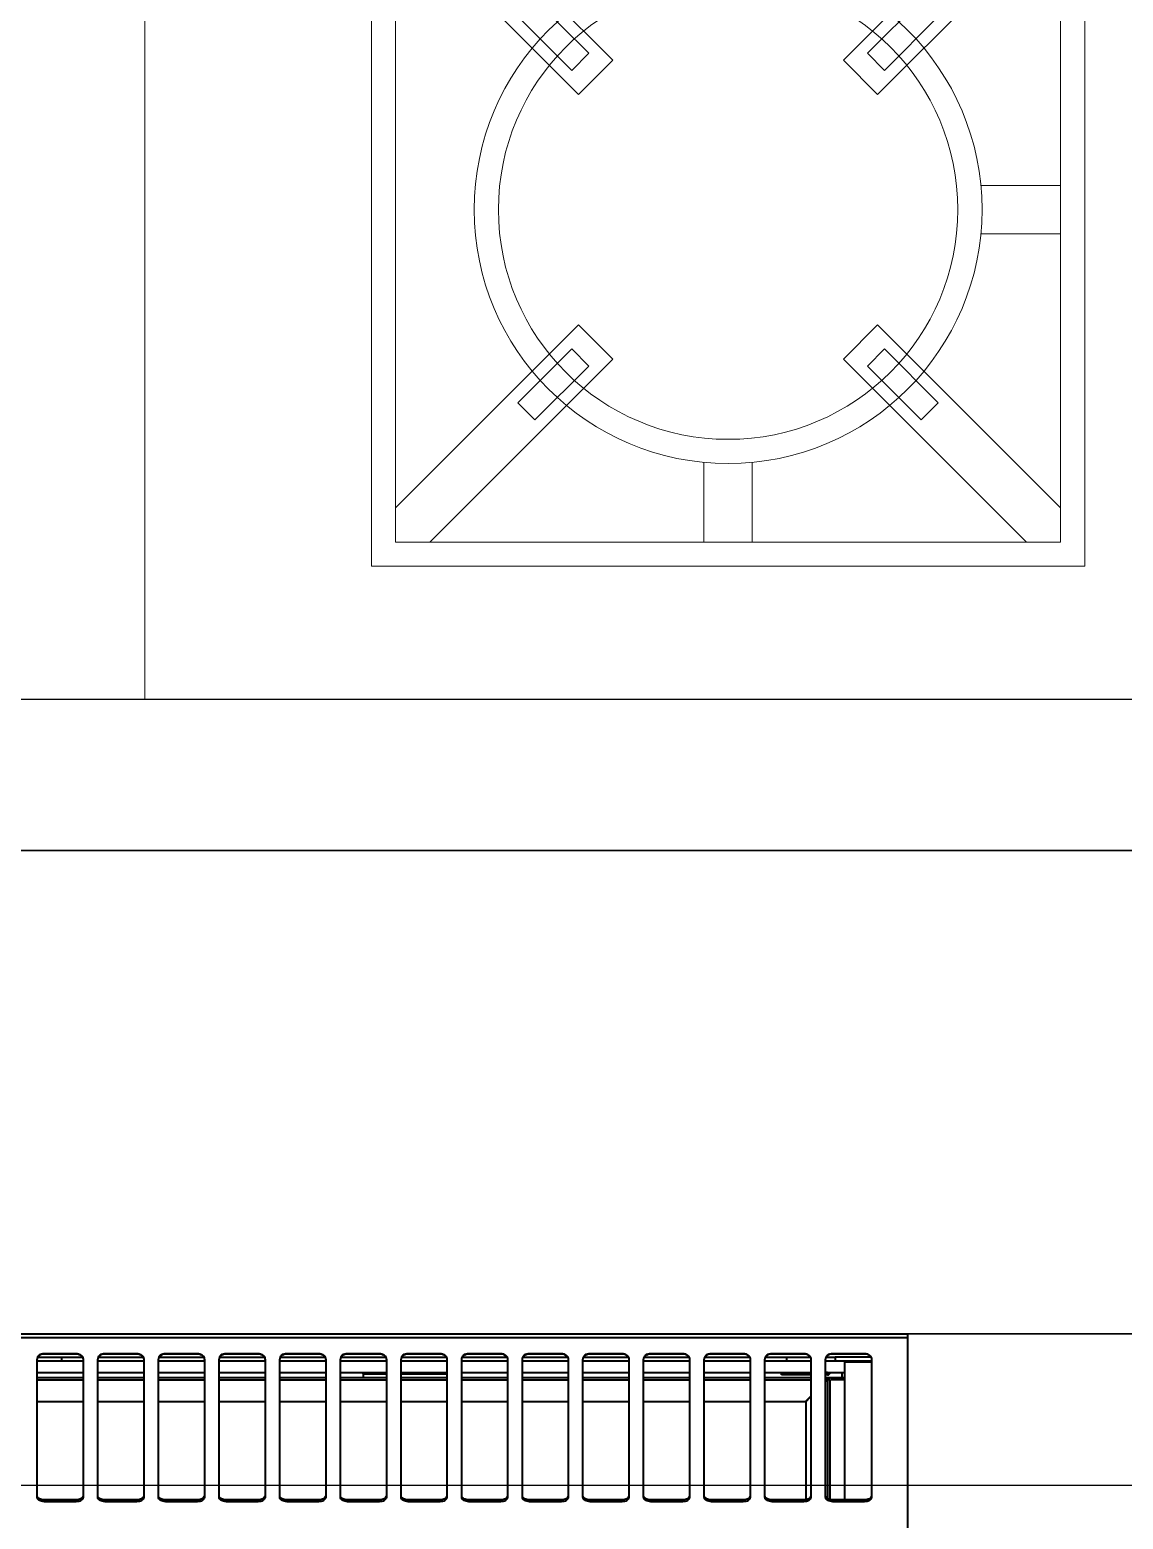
# Model space of a CAD drawing. Extents: x 1158414 to 1597620, y -840005 to -760676.
# Drawn here: x 1528274 to 1528727, y -806826 to -806210 of the extents above; entities that cross this region are included whole.
import ezdxf

# ---------------------------------------------------------------- set-up
doc = ezdxf.new("R2010")
doc.units = 0
doc.header["$LTSCALE"] = 1000
for name, color, linetype in [('WALL', 6, 'Continuous'), ('WS_厨房设备', 1, 'Continuous'), ('新设备', 4, 'Continuous')]:
    doc.layers.add(name, color=color, linetype=linetype)

# ---------------------------------------------------------------- blocks, each defined once
blk = doc.blocks.new('CJT_20273')
at = {"linetype": 'Continuous', "lineweight": 40}
for p, q in [((0, 83.87), (0, 1.49)), ((18, 69.4), (31, 69.4)), ((18, 68.68), (18, 69.4)), ((18, 68.68), (31, 68.68)), ((26.2, 11.7), (26.2, 68.68)), ((31, 68.68), (31, 69.4)), ((32.19, 19.06), (32.19, 68.53)), ((33.2, 19.07), (33.2, 68.12)), ((42.19, 28.06), (42.19, 68.59)), ((43.08, 69.4), (56.08, 69.4)), ((43.08, 68.68), (43.08, 69.4)), ((43.08, 68.68), (56.08, 68.68)), ((56.08, 68.68), (56.08, 69.4)), ((68.16, 69.4), (81.16, 69.4)), ((68.16, 68.68), (68.16, 69.4)), ((68.16, 68.68), (81.16, 68.68)), ((81.16, 68.68), (81.16, 69.4)), ((93.24, 69.4), (106.24, 69.4)), ((93.24, 68.68), (93.24, 69.4)), ((93.24, 68.68), (106.24, 68.68)), ((106.24, 68.68), (106.24, 69.4)), ((118.32, 69.4), (131.32, 69.4)), ((118.32, 68.68), (118.32, 69.4)), ((118.32, 68.68), (131.32, 68.68)), ((131.32, 68.68), (131.32, 69.4)), ((143.4, 69.4), (156.4, 69.4)), ((143.4, 68.68), (143.4, 69.4)), ((143.4, 68.68), (156.4, 68.68)), ((156.4, 68.68), (156.4, 69.4)), ((168.48, 69.4), (181.48, 69.4)), ((168.48, 68.68), (168.48, 69.4)), ((168.48, 68.68), (181.48, 68.68)), ((181.48, 68.68), (181.48, 69.4)), ((193.56, 69.4), (206.56, 69.4)), ((193.56, 68.68), (193.56, 69.4)), ((193.56, 68.68), (206.56, 68.68)), ((206.56, 68.68), (206.56, 69.4)), ((218.64, 69.4), (231.64, 69.4)), ((218.64, 68.68), (218.64, 69.4)), ((218.64, 68.68), (231.64, 68.68)), ((231.64, 68.68), (231.64, 69.4)), ((243.72, 69.4), (256.72, 69.4)), ((243.72, 68.68), (243.72, 69.4)), ((243.72, 68.68), (256.72, 68.68)), ((256.72, 68.68), (256.72, 69.4)), ((268.8, 69.4), (281.8, 69.4)), ((268.8, 68.68), (268.8, 69.4)), ((268.8, 68.68), (281.8, 68.68)), ((281.8, 68.68), (281.8, 69.4)), ((293.88, 69.4), (306.88, 69.4)), ((293.88, 68.68), (293.88, 69.4)), ((293.88, 68.68), (306.88, 68.68)), ((306.88, 68.68), (306.88, 69.4)), ((318.96, 69.4), (331.96, 69.4)), ((318.96, 68.68), (318.96, 69.4)), ((318.96, 68.68), (331.96, 68.68)), ((331.96, 68.68), (331.96, 69.4)), ((344.04, 69.4), (357.04, 69.4)), ((344.04, 68.68), (344.04, 69.4)), ((344.04, 68.68), (357.04, 68.68)), ((357.04, 68.68), (357.04, 69.4)), ((15, 10.56), (15, 67.61)), ((34, 67.61), (34, 10.56)), ((40.08, 10.56), (40.08, 67.61)), ((59.08, 67.61), (59.08, 10.56)), ((65.16, 10.56), (65.16, 67.61)), ((84.16, 67.61), (84.16, 10.56)), ((90.24, 10.56), (90.24, 67.61)), ((109.24, 67.61), (109.24, 10.56)), ((115.32, 10.56), (115.32, 67.61)), ((134.32, 67.61), (134.32, 10.56)), ((140.4, 10.56), (140.4, 67.61)), ((159.4, 67.61), (159.4, 10.56)), ((165.48, 10.56), (165.48, 67.61)), ((184.48, 67.61), (184.48, 10.56)), ((190.56, 10.56), (190.56, 67.61)), ((209.56, 67.61), (209.56, 10.56)), ((215.64, 10.56), (215.64, 67.61)), ((234.64, 67.61), (234.64, 10.56)), ((240.72, 10.56), (240.72, 67.61)), ((259.72, 67.61), (259.72, 10.56)), ((265.8, 10.56), (265.8, 67.61)), ((284.8, 67.61), (284.8, 10.56)), ((290.88, 10.56), (290.88, 67.61)), ((309.88, 67.61), (309.88, 10.56)), ((315.96, 10.56), (315.96, 67.61)), ((334.96, 67.61), (334.96, 10.56)), ((341.04, 10.56), (341.04, 67.61)), ((360.04, 67.61), (360.04, 10.56)), ((42.19, 28.06), (40.08, 25.95)), ((40.08, 25.81), (42.26, 27.99)), ((59.08, 27.99), (42.26, 27.99)), ((84.16, 27.99), (65.16, 27.99)), ((109.24, 27.99), (90.24, 27.99)), ((134.32, 27.99), (115.32, 27.99)), ((159.4, 27.99), (140.4, 27.99)), ((184.48, 27.99), (165.48, 27.99)), ((209.56, 27.99), (190.56, 27.99)), ((234.64, 27.99), (215.64, 27.99)), ((259.72, 27.99), (240.72, 27.99)), ((284.8, 27.99), (265.8, 27.99)), ((309.88, 27.99), (290.88, 27.99)), ((334.96, 27.99), (315.96, 27.99)), ((360.04, 27.99), (341.04, 27.99)), ((26.2, 19), (32.03, 19)), ((32.19, 19.06), (33.19, 19.06)), ((34, 19.87), (33.2, 19.07)), ((33.2, 19.07), (33.2, 19)), ((33.2, 19), (33.27, 19)), ((33.26, 17.99), (33.26, 18.99)), ((33.27, 19), (34, 19.73)), ((34, 19), (33.27, 19)), ((59.08, 19), (40.08, 19)), ((84.16, 19), (65.16, 19)), ((109.24, 19), (90.24, 19)), ((134.32, 19), (115.32, 19)), ((159.4, 19), (140.4, 19)), ((184.48, 19), (165.48, 19)), ((209.56, 19), (190.56, 19)), ((234.64, 19), (215.64, 19)), ((259.72, 19), (240.72, 19)), ((284.8, 19), (265.8, 19)), ((309.88, 19), (290.88, 19)), ((334.96, 19), (315.96, 19)), ((360.04, 19), (341.04, 19)), ((33.26, 18), (26.2, 18)), ((34, 16), (26.2, 16)), ((32.2, 16), (26.2, 16)), ((27.2, 18), (27.2, 16)), ((32.2, 16), (32.2, 16)), ((33.2, 16), (32.2, 16)), ((32.2, 16), (32.2, 16)), ((33.2, 16), (33.2, 17)), ((33.2, 17), (34, 17)), ((33.2, 16), (33.2, 16)), ((33.2, 16), (34, 16)), ((34, 17.99), (33.26, 17.99)), ((33.69, 16), (33.69, 16)), ((59.08, 17.99), (40.08, 17.99)), ((40.08, 17), (52.2, 17)), ((59.08, 16), (40.08, 16)), ((59.08, 16), (40.08, 16)), ((52.2, 17), (52.2, 16)), ((84.16, 17.99), (65.16, 17.99)), ((84.16, 16), (65.16, 16)), ((84.16, 16), (65.16, 16)), ((109.24, 17.99), (90.24, 17.99)), ((109.24, 16), (90.24, 16)), ((109.24, 16), (90.24, 16)), ((134.32, 17.99), (115.32, 17.99)), ((134.32, 16), (115.32, 16)), ((134.32, 16), (115.32, 16)), ((159.4, 17.99), (140.4, 17.99)), ((159.4, 16), (140.4, 16)), ((159.4, 16), (140.4, 16)), ((184.48, 17.99), (165.48, 17.99)), ((184.48, 16), (165.48, 16)), ((184.48, 16), (165.48, 16)), ((209.56, 17.99), (190.56, 17.99)), ((209.56, 16.5), (190.56, 16.5)), ((190.56, 16.49), (209.56, 16.49)), ((209.56, 16), (190.56, 16)), ((209.56, 16), (190.56, 16)), ((234.64, 17.99), (215.64, 17.99)), ((225.2, 16.5), (215.64, 16.5)), ((215.64, 16.49), (225.2, 16.49)), ((234.64, 16), (215.64, 16)), ((234.64, 16), (215.64, 16)), ((225.2, 16.5), (225.2, 17.99)), ((225.2, 16.49), (225.2, 16.5)), ((225.2, 16.49), (225.2, 16)), ((259.72, 17.99), (240.72, 17.99)), ((259.72, 16), (240.72, 16)), ((259.72, 16), (240.72, 16)), ((284.8, 17.99), (265.8, 17.99)), ((284.8, 16), (265.8, 16)), ((284.8, 16), (265.8, 16)), ((309.88, 17.99), (290.88, 17.99)), ((309.88, 16), (290.88, 16)), ((309.88, 16), (290.88, 16)), ((334.96, 17.99), (315.96, 17.99)), ((334.96, 16), (315.96, 16)), ((334.96, 16), (315.96, 16)), ((360.04, 17.99), (341.04, 17.99)), ((360.04, 16), (341.04, 16)), ((360.04, 16), (341.04, 16)), ((15, 11.7), (26.2, 11.7)), ((34, 11.2), (15, 11.2)), ((15.25, 9.68), (30, 9.68)), ((16.34, 11.7), (16.26, 11.2)), ((18, 8.22), (18, 8.07)), ((31, 8.22), (18, 8.22)), ((31, 8.07), (18, 8.07)), ((21.74, 11.2), (21.66, 11.7)), ((30, 9.68), (30, 10.95)), ((33.71, 9.68), (30, 9.68)), ((31, 8.22), (31, 8.07)), ((59.08, 11.2), (40.08, 11.2)), ((50, 9.68), (40.33, 9.68)), ((43.08, 8.22), (43.08, 8.07)), ((56.08, 8.22), (43.08, 8.22)), ((56.08, 8.07), (43.08, 8.07)), ((50, 10.95), (50, 9.68)), ((58.79, 9.68), (50, 9.68)), ((56.08, 8.22), (56.08, 8.07)), ((84.16, 11.2), (65.16, 11.2)), ((83.87, 9.68), (65.41, 9.68)), ((68.16, 8.22), (68.16, 8.07)), ((81.16, 8.22), (68.16, 8.22)), ((81.16, 8.07), (68.16, 8.07)), ((81.16, 8.22), (81.16, 8.07)), ((109.24, 11.2), (90.24, 11.2)), ((108.95, 9.68), (90.49, 9.68)), ((93.24, 8.22), (93.24, 8.07)), ((106.24, 8.22), (93.24, 8.22)), ((106.24, 8.07), (93.24, 8.07)), ((106.24, 8.22), (106.24, 8.07)), ((134.32, 11.2), (115.32, 11.2)), ((134.03, 9.68), (115.57, 9.68)), ((118.32, 8.22), (118.32, 8.07)), ((131.32, 8.22), (118.32, 8.22)), ((131.32, 8.07), (118.32, 8.07)), ((131.32, 8.22), (131.32, 8.07)), ((159.4, 11.2), (140.4, 11.2)), ((159.11, 9.68), (140.65, 9.68)), ((143.4, 8.22), (143.4, 8.07)), ((156.4, 8.22), (143.4, 8.22)), ((156.4, 8.07), (143.4, 8.07)), ((156.4, 8.22), (156.4, 8.07)), ((184.48, 11.2), (165.48, 11.2)), ((184.19, 9.68), (165.73, 9.68)), ((168.48, 8.22), (168.48, 8.07)), ((181.48, 8.22), (168.48, 8.22)), ((181.48, 8.07), (168.48, 8.07)), ((181.48, 8.22), (181.48, 8.07)), ((209.56, 11.2), (190.56, 11.2)), ((209.27, 9.68), (190.81, 9.68)), ((193.56, 8.22), (193.56, 8.07)), ((206.56, 8.22), (193.56, 8.22)), ((206.56, 8.07), (193.56, 8.07)), ((206.56, 8.22), (206.56, 8.07)), ((234.64, 11.2), (215.64, 11.2)), ((234.35, 9.68), (215.89, 9.68)), ((218.64, 8.22), (218.64, 8.07)), ((231.64, 8.22), (218.64, 8.22)), ((231.64, 8.07), (218.64, 8.07)), ((231.64, 8.22), (231.64, 8.07)), ((259.72, 11.2), (240.72, 11.2)), ((259.43, 9.68), (240.97, 9.68)), ((243.72, 8.22), (243.72, 8.07)), ((256.72, 8.22), (243.72, 8.22)), ((256.72, 8.07), (243.72, 8.07)), ((256.72, 8.22), (256.72, 8.07)), ((284.8, 11.2), (265.8, 11.2)), ((284.51, 9.68), (266.05, 9.68)), ((268.8, 8.22), (268.8, 8.07)), ((281.8, 8.22), (268.8, 8.22)), ((281.8, 8.07), (268.8, 8.07)), ((281.8, 8.22), (281.8, 8.07)), ((309.88, 11.2), (290.88, 11.2)), ((309.59, 9.68), (291.13, 9.68)), ((293.88, 8.22), (293.88, 8.07)), ((306.88, 8.22), (293.88, 8.22)), ((306.88, 8.07), (293.88, 8.07)), ((306.88, 8.22), (306.88, 8.07)), ((334.96, 11.2), (315.96, 11.2)), ((334.67, 9.68), (316.21, 9.68)), ((318.96, 8.22), (318.96, 8.07)), ((331.96, 8.22), (318.96, 8.22)), ((331.96, 8.07), (318.96, 8.07)), ((331.96, 8.22), (331.96, 8.07)), ((360.04, 11.2), (341.04, 11.2)), ((350, 9.68), (341.29, 9.68)), ((344.04, 8.22), (344.04, 8.07)), ((357.04, 8.22), (344.04, 8.22)), ((357.04, 8.07), (344.04, 8.07)), ((350, 9.68), (350, 10.95)), ((359.75, 9.68), (350, 9.68)), ((357.04, 8.22), (357.04, 8.07)), ((400, 1.49), (0, 1.49)), ((0, 1.49), (0, 0)), ((400, 0), (0, 0))]:
    blk.add_line(p, q, dxfattribs=at)
at = {"linetype": 'Continuous', "lineweight": 40, "flags": 128}
blk.add_lwpolyline([(17.54, 11.7), (17.46, 11.25), (17.46, 11.2)], dxfattribs=at)
at = {"linetype": 'Continuous', "lineweight": 40}
for radius in [1, 0.001]:
    blk.add_arc((33.2, 16), radius, 90, 180, dxfattribs=at)
for points, knots in [([(15, 67.61), (15.07, 67.88), (15.18, 68.26), (15.56, 68.69), (16.02, 69.03), (16.85, 69.33), (17.6, 69.38), (18, 69.4)], [0, 0, 0, 0, 0.257883, 0.37362, 0.48629, 0.72144, 1, 1, 1, 1]), ([(15, 66.92), (15.07, 67.18), (15.18, 67.56), (15.56, 67.98), (16.02, 68.32), (16.85, 68.62), (17.6, 68.66), (18, 68.68)], [0, 0, 0, 0, 0.25608, 0.371351, 0.483901, 0.719778, 1, 1, 1, 1]), ([(31, 69.4), (31.39, 69.37), (32.13, 69.31), (32.95, 69.01), (33.46, 68.67), (33.76, 68.36), (33.95, 68), (33.98, 67.74), (34, 67.61)], [0, 0, 0, 0, 0.272946, 0.506701, 0.632756, 0.752811, 0.873145, 1, 1, 1, 1]), ([(31, 68.68), (31.39, 68.65), (32.12, 68.6), (32.95, 68.3), (33.46, 67.96), (33.76, 67.66), (33.95, 67.3), (33.98, 67.05), (34, 66.92)], [0, 0, 0, 0, 0.274515, 0.508996, 0.634975, 0.754584, 0.874145, 1, 1, 1, 1]), ([(40.08, 67.61), (40.15, 67.88), (40.26, 68.26), (40.64, 68.69), (41.1, 69.03), (41.93, 69.33), (42.68, 69.38), (43.08, 69.4)], [0, 0, 0, 0, 0.2578836, 0.3736205, 0.4862907, 0.7214468, 1, 1, 1, 1]), ([(40.08, 66.92), (40.15, 67.18), (40.26, 67.56), (40.64, 67.98), (41.1, 68.32), (41.93, 68.62), (42.68, 68.66), (43.08, 68.68)], [0, 0, 0, 0, 0.25608, 0.371351, 0.483902, 0.719785, 1, 1, 1, 1]), ([(56.08, 69.4), (56.47, 69.37), (57.21, 69.31), (58.03, 69.01), (58.54, 68.67), (58.84, 68.36), (59.03, 68), (59.06, 67.74), (59.08, 67.61)], [0, 0, 0, 0, 0.272945, 0.506706, 0.632756, 0.752811, 0.873144, 1, 1, 1, 1]), ([(56.08, 68.68), (56.47, 68.65), (57.2, 68.6), (58.03, 68.3), (58.54, 67.96), (58.84, 67.66), (59.03, 67.3), (59.06, 67.05), (59.08, 66.92)], [0, 0, 0, 0, 0.274514, 0.509001, 0.634975, 0.754583, 0.874144, 1, 1, 1, 1]), ([(65.16, 67.61), (65.23, 67.88), (65.34, 68.26), (65.72, 68.69), (66.18, 69.03), (67.01, 69.33), (67.76, 69.38), (68.16, 69.4)], [0, 0, 0, 0, 0.257883, 0.373623, 0.486289, 0.721446, 1, 1, 1, 1]), ([(65.16, 66.92), (65.23, 67.18), (65.34, 67.56), (65.72, 67.98), (66.18, 68.32), (67.01, 68.62), (67.76, 68.66), (68.16, 68.68)], [0, 0, 0, 0, 0.256079, 0.371354, 0.4839, 0.719784, 1, 1, 1, 1]), ([(81.16, 69.4), (81.55, 69.37), (82.29, 69.31), (83.11, 69.01), (83.62, 68.67), (83.92, 68.36), (84.11, 68), (84.14, 67.74), (84.16, 67.61)], [0, 0, 0, 0, 0.272945, 0.506704, 0.632759, 0.75281, 0.873145, 1, 1, 1, 1]), ([(81.16, 68.68), (81.55, 68.65), (82.28, 68.6), (83.11, 68.3), (83.62, 67.96), (83.92, 67.66), (84.11, 67.3), (84.14, 67.05), (84.16, 66.92)], [0, 0, 0, 0, 0.274514, 0.509, 0.634978, 0.754582, 0.874145, 1, 1, 1, 1]), ([(90.24, 67.61), (90.31, 67.88), (90.42, 68.26), (90.8, 68.69), (91.26, 69.03), (92.09, 69.33), (92.84, 69.38), (93.24, 69.4)], [0, 0, 0, 0, 0.257883, 0.373624, 0.486294, 0.721446, 1, 1, 1, 1]), ([(90.24, 66.92), (90.31, 67.18), (90.42, 67.56), (90.8, 67.98), (91.26, 68.32), (92.09, 68.62), (92.84, 68.66), (93.24, 68.68)], [0, 0, 0, 0, 0.256079, 0.371355, 0.483905, 0.719784, 1, 1, 1, 1]), ([(106.24, 69.4), (106.63, 69.37), (107.37, 69.31), (108.19, 69.01), (108.7, 68.67), (109, 68.36), (109.19, 68), (109.22, 67.74), (109.24, 67.61)], [0, 0, 0, 0, 0.27294, 0.506701, 0.632757, 0.752808, 0.873144, 1, 1, 1, 1]), ([(106.24, 68.68), (106.63, 68.65), (107.36, 68.6), (108.19, 68.3), (108.7, 67.96), (109, 67.66), (109.19, 67.3), (109.22, 67.05), (109.24, 66.92)], [0, 0, 0, 0, 0.274509, 0.508996, 0.634976, 0.754581, 0.874144, 1, 1, 1, 1]), ([(115.32, 67.61), (115.39, 67.88), (115.5, 68.26), (115.88, 68.69), (116.34, 69.03), (117.17, 69.33), (117.92, 69.38), (118.32, 69.4)], [0, 0, 0, 0, 0.257883, 0.373624, 0.486294, 0.721446, 1, 1, 1, 1]), ([(115.32, 66.92), (115.39, 67.18), (115.5, 67.56), (115.88, 67.98), (116.34, 68.32), (117.17, 68.62), (117.92, 68.66), (118.32, 68.68)], [0, 0, 0, 0, 0.256079, 0.371355, 0.483905, 0.719784, 1, 1, 1, 1]), ([(131.32, 69.4), (131.71, 69.37), (132.45, 69.31), (133.27, 69.01), (133.78, 68.67), (134.08, 68.36), (134.27, 68), (134.3, 67.74), (134.32, 67.61)], [0, 0, 0, 0, 0.27294, 0.506701, 0.632757, 0.752808, 0.873144, 1, 1, 1, 1]), ([(131.32, 68.68), (131.71, 68.65), (132.44, 68.6), (133.27, 68.3), (133.78, 67.96), (134.08, 67.66), (134.27, 67.3), (134.3, 67.05), (134.32, 66.92)], [0, 0, 0, 0, 0.274509, 0.508996, 0.634976, 0.754581, 0.874144, 1, 1, 1, 1]), ([(140.4, 67.61), (140.47, 67.88), (140.58, 68.26), (140.96, 68.69), (141.42, 69.03), (142.25, 69.33), (143, 69.38), (143.4, 69.4)], [0, 0, 0, 0, 0.257885, 0.373623, 0.486294, 0.721445, 1, 1, 1, 1]), ([(140.4, 66.92), (140.47, 67.18), (140.58, 67.56), (140.96, 67.98), (141.42, 68.32), (142.25, 68.62), (143, 68.66), (143.4, 68.68)], [0, 0, 0, 0, 0.256082, 0.371353, 0.483904, 0.719783, 1, 1, 1, 1]), ([(156.4, 69.4), (156.79, 69.37), (157.53, 69.31), (158.35, 69.01), (158.86, 68.67), (159.16, 68.36), (159.35, 68), (159.38, 67.74), (159.4, 67.61)], [0, 0, 0, 0, 0.272943, 0.506701, 0.632756, 0.75281, 0.873144, 1, 1, 1, 1]), ([(156.4, 68.68), (156.79, 68.65), (157.52, 68.6), (158.35, 68.3), (158.86, 67.96), (159.16, 67.66), (159.35, 67.3), (159.38, 67.05), (159.4, 66.92)], [0, 0, 0, 0, 0.274512, 0.508996, 0.634976, 0.754582, 0.874145, 1, 1, 1, 1]), ([(165.48, 67.61), (165.55, 67.88), (165.66, 68.26), (166.04, 68.69), (166.5, 69.03), (167.33, 69.33), (168.08, 69.38), (168.48, 69.4)], [0, 0, 0, 0, 0.257883, 0.373622, 0.486293, 0.721446, 1, 1, 1, 1]), ([(165.48, 66.92), (165.55, 67.18), (165.66, 67.56), (166.04, 67.98), (166.5, 68.32), (167.33, 68.62), (168.08, 68.66), (168.48, 68.68)], [0, 0, 0, 0, 0.25608, 0.371353, 0.483903, 0.719784, 1, 1, 1, 1]), ([(181.48, 69.4), (181.87, 69.37), (182.61, 69.31), (183.43, 69.01), (183.94, 68.67), (184.24, 68.36), (184.43, 68), (184.46, 67.74), (184.48, 67.61)], [0, 0, 0, 0, 0.272946, 0.506703, 0.632756, 0.752811, 0.873144, 1, 1, 1, 1]), ([(181.48, 68.68), (181.87, 68.65), (182.6, 68.6), (183.43, 68.3), (183.94, 67.96), (184.24, 67.66), (184.43, 67.3), (184.46, 67.05), (184.48, 66.92)], [0, 0, 0, 0, 0.274515, 0.508999, 0.634975, 0.754583, 0.874144, 1, 1, 1, 1]), ([(190.56, 67.61), (190.63, 67.88), (190.74, 68.26), (191.12, 68.69), (191.58, 69.03), (192.41, 69.33), (193.16, 69.38), (193.56, 69.4)], [0, 0, 0, 0, 0.257884, 0.373623, 0.486291, 0.721446, 1, 1, 1, 1]), ([(190.56, 66.92), (190.63, 67.18), (190.74, 67.56), (191.12, 67.98), (191.58, 68.32), (192.41, 68.62), (193.16, 68.66), (193.56, 68.68)], [0, 0, 0, 0, 0.25608, 0.371354, 0.483902, 0.719784, 1, 1, 1, 1]), ([(206.56, 69.4), (206.95, 69.37), (207.69, 69.31), (208.51, 69.01), (209.02, 68.67), (209.32, 68.36), (209.51, 68), (209.54, 67.74), (209.56, 67.61)], [0, 0, 0, 0, 0.272945, 0.506702, 0.632758, 0.752811, 0.873145, 1, 1, 1, 1]), ([(206.56, 68.68), (206.95, 68.65), (207.68, 68.6), (208.51, 68.3), (209.02, 67.96), (209.32, 67.66), (209.51, 67.3), (209.54, 67.05), (209.56, 66.92)], [0, 0, 0, 0, 0.274514, 0.508998, 0.634977, 0.754583, 0.874145, 1, 1, 1, 1]), ([(215.64, 67.61), (215.71, 67.88), (215.82, 68.26), (216.2, 68.69), (216.66, 69.03), (217.49, 69.33), (218.24, 69.38), (218.64, 69.4)], [0, 0, 0, 0, 0.257883, 0.373622, 0.486292, 0.721443, 1, 1, 1, 1]), ([(215.64, 66.92), (215.71, 67.18), (215.82, 67.56), (216.2, 67.98), (216.66, 68.32), (217.49, 68.62), (218.24, 68.66), (218.64, 68.68)], [0, 0, 0, 0, 0.25608, 0.371353, 0.483903, 0.719781, 1, 1, 1, 1]), ([(231.64, 69.4), (232.03, 69.37), (232.77, 69.31), (233.59, 69.01), (234.1, 68.67), (234.4, 68.36), (234.59, 68), (234.62, 67.74), (234.64, 67.61)], [0, 0, 0, 0, 0.272943, 0.506701, 0.632756, 0.75281, 0.873144, 1, 1, 1, 1]), ([(231.64, 68.68), (232.03, 68.65), (232.76, 68.6), (233.59, 68.3), (234.1, 67.96), (234.4, 67.66), (234.59, 67.3), (234.62, 67.05), (234.64, 66.92)], [0, 0, 0, 0, 0.274512, 0.508996, 0.634976, 0.754582, 0.874145, 1, 1, 1, 1]), ([(240.72, 67.61), (240.79, 67.88), (240.9, 68.26), (241.28, 68.69), (241.74, 69.03), (242.57, 69.33), (243.32, 69.38), (243.72, 69.4)], [0, 0, 0, 0, 0.257883, 0.373622, 0.486293, 0.721446, 1, 1, 1, 1]), ([(240.72, 66.92), (240.79, 67.18), (240.9, 67.56), (241.28, 67.98), (241.74, 68.32), (242.57, 68.62), (243.32, 68.66), (243.72, 68.68)], [0, 0, 0, 0, 0.25608, 0.371353, 0.483903, 0.719784, 1, 1, 1, 1]), ([(256.72, 69.4), (257.11, 69.37), (257.85, 69.31), (258.67, 69.01), (259.18, 68.67), (259.48, 68.36), (259.67, 68), (259.7, 67.74), (259.72, 67.61)], [0, 0, 0, 0, 0.272946, 0.506704, 0.632756, 0.75281, 0.873144, 1, 1, 1, 1]), ([(256.72, 68.68), (257.11, 68.65), (257.84, 68.6), (258.67, 68.3), (259.18, 67.96), (259.48, 67.66), (259.67, 67.3), (259.7, 67.05), (259.72, 66.92)], [0, 0, 0, 0, 0.274515, 0.508999, 0.634976, 0.754582, 0.874144, 1, 1, 1, 1]), ([(265.8, 67.61), (265.87, 67.88), (265.98, 68.26), (266.36, 68.69), (266.82, 69.03), (267.65, 69.33), (268.4, 69.38), (268.8, 69.4)], [0, 0, 0, 0, 0.257884, 0.373623, 0.486291, 0.721446, 1, 1, 1, 1]), ([(265.8, 66.92), (265.87, 67.18), (265.98, 67.56), (266.36, 67.98), (266.82, 68.32), (267.65, 68.62), (268.4, 68.66), (268.8, 68.68)], [0, 0, 0, 0, 0.25608, 0.371354, 0.483902, 0.719784, 1, 1, 1, 1]), ([(281.8, 69.4), (282.19, 69.37), (282.93, 69.31), (283.75, 69.01), (284.26, 68.67), (284.56, 68.36), (284.75, 68), (284.78, 67.74), (284.8, 67.61)], [0, 0, 0, 0, 0.272944, 0.506702, 0.632756, 0.75281, 0.873144, 1, 1, 1, 1]), ([(281.8, 68.68), (282.19, 68.65), (282.92, 68.6), (283.75, 68.3), (284.26, 67.96), (284.56, 67.66), (284.75, 67.3), (284.78, 67.05), (284.8, 66.92)], [0, 0, 0, 0, 0.274513, 0.508997, 0.634975, 0.754583, 0.874144, 1, 1, 1, 1]), ([(290.88, 67.61), (290.95, 67.88), (291.06, 68.26), (291.44, 68.69), (291.9, 69.03), (292.73, 69.33), (293.48, 69.38), (293.88, 69.4)], [0, 0, 0, 0, 0.257883, 0.373623, 0.486292, 0.721444, 1, 1, 1, 1]), ([(290.88, 66.92), (290.95, 67.18), (291.06, 67.56), (291.44, 67.98), (291.9, 68.32), (292.73, 68.62), (293.48, 68.66), (293.88, 68.68)], [0, 0, 0, 0, 0.25608, 0.371353, 0.483903, 0.719782, 1, 1, 1, 1]), ([(306.88, 69.4), (307.27, 69.37), (308.01, 69.31), (308.83, 69.01), (309.34, 68.67), (309.64, 68.36), (309.83, 68), (309.86, 67.74), (309.88, 67.61)], [0, 0, 0, 0, 0.272944, 0.506703, 0.632757, 0.75281, 0.873144, 1, 1, 1, 1]), ([(306.88, 68.68), (307.27, 68.65), (308, 68.6), (308.83, 68.3), (309.34, 67.96), (309.64, 67.66), (309.83, 67.3), (309.86, 67.05), (309.88, 66.92)], [0, 0, 0, 0, 0.274513, 0.508998, 0.634976, 0.754582, 0.874145, 1, 1, 1, 1]), ([(315.96, 67.61), (316.03, 67.88), (316.14, 68.26), (316.52, 68.69), (316.98, 69.03), (317.81, 69.33), (318.56, 69.38), (318.96, 69.4)], [0, 0, 0, 0, 0.257883, 0.373623, 0.486292, 0.721444, 1, 1, 1, 1]), ([(315.96, 66.92), (316.03, 67.18), (316.14, 67.56), (316.52, 67.98), (316.98, 68.32), (317.81, 68.62), (318.56, 68.66), (318.96, 68.68)], [0, 0, 0, 0, 0.25608, 0.371354, 0.483903, 0.719783, 1, 1, 1, 1]), ([(331.96, 69.4), (332.35, 69.37), (333.09, 69.31), (333.91, 69.01), (334.42, 68.67), (334.72, 68.36), (334.91, 68), (334.94, 67.74), (334.96, 67.61)], [0, 0, 0, 0, 0.272944, 0.506702, 0.632756, 0.75281, 0.873144, 1, 1, 1, 1]), ([(331.96, 68.68), (332.35, 68.65), (333.08, 68.6), (333.91, 68.3), (334.42, 67.96), (334.72, 67.66), (334.91, 67.3), (334.94, 67.05), (334.96, 66.92)], [0, 0, 0, 0, 0.274513, 0.508997, 0.634975, 0.754583, 0.874144, 1, 1, 1, 1]), ([(341.04, 67.61), (341.11, 67.88), (341.22, 68.26), (341.6, 68.69), (342.06, 69.03), (342.89, 69.33), (343.64, 69.38), (344.04, 69.4)], [0, 0, 0, 0, 0.257884, 0.373623, 0.486293, 0.721445, 1, 1, 1, 1]), ([(341.04, 66.92), (341.11, 67.18), (341.22, 67.56), (341.6, 67.98), (342.06, 68.32), (342.89, 68.62), (343.64, 68.66), (344.04, 68.68)], [0, 0, 0, 0, 0.25608, 0.371354, 0.483903, 0.719783, 1, 1, 1, 1]), ([(357.04, 69.4), (357.43, 69.37), (358.17, 69.31), (358.99, 69.01), (359.5, 68.67), (359.8, 68.36), (359.99, 68), (360.02, 67.74), (360.04, 67.61)], [0, 0, 0, 0, 0.272944, 0.506702, 0.632757, 0.75281, 0.873144, 1, 1, 1, 1]), ([(357.04, 68.68), (357.43, 68.65), (358.16, 68.6), (358.99, 68.3), (359.5, 67.96), (359.8, 67.66), (359.99, 67.3), (360.02, 67.05), (360.04, 66.92)], [0, 0, 0, 0, 0.274513, 0.508998, 0.634976, 0.754583, 0.874145, 1, 1, 1, 1]), ([(32.19, 19.06), (32.21, 19.06), (32.24, 19.06), (32.47, 19.07), (32.8, 19.07), (33.07, 19.07), (33.2, 19.07)], [0, 0, 0, 0, 0.250017, 0.500011, 0.750006, 1, 1, 1, 1]), ([(33.27, 19), (33.27, 18.87), (33.27, 18.6), (33.27, 18.27), (33.26, 18.04), (33.26, 18.01), (33.26, 17.99)], [0, 0, 0, 0, 0.250009, 0.5, 0.749991, 1, 1, 1, 1]), ([(33.27, 19), (33.27, 19), (33.27, 19), (33.27, 18.99), (33.26, 18.99), (33.26, 18.99), (33.26, 18.99)], [0, 0, 0, 0, 0.250865, 0.50043, 0.749996, 1, 1, 1, 1]), ([(18, 8.22), (17.61, 8.27), (16.88, 8.35), (16.05, 8.77), (15.54, 9.23), (15.24, 9.66), (15.05, 10.15), (15.02, 10.5), (15, 10.68)], [0, 0, 0, 0, 0.2745129, 0.5089949, 0.6349766, 0.7545817, 0.8741438, 1, 1, 1, 1]), ([(18, 8.07), (17.61, 8.11), (16.87, 8.19), (16.05, 8.62), (15.54, 9.09), (15.24, 9.53), (15.05, 10.02), (15.02, 10.38), (15, 10.56)], [0, 0, 0, 0, 0.272944, 0.506703, 0.632764, 0.752808, 0.873144, 1, 1, 1, 1]), ([(34, 10.68), (33.93, 10.32), (33.82, 9.8), (33.44, 9.21), (32.98, 8.73), (32.15, 8.32), (31.4, 8.26), (31, 8.22)], [0, 0, 0, 0, 0.256084, 0.371355, 0.483899, 0.719787, 1, 1, 1, 1]), ([(34, 10.56), (33.93, 10.19), (33.82, 9.66), (33.44, 9.07), (32.98, 8.58), (32.15, 8.16), (31.4, 8.1), (31, 8.07)], [0, 0, 0, 0, 0.257881, 0.373619, 0.486289, 0.721448, 1, 1, 1, 1]), ([(43.08, 8.22), (42.69, 8.27), (41.96, 8.35), (41.13, 8.77), (40.62, 9.23), (40.32, 9.66), (40.13, 10.15), (40.1, 10.5), (40.08, 10.68)], [0, 0, 0, 0, 0.274514, 0.508996, 0.634973, 0.754583, 0.874143, 1, 1, 1, 1]), ([(43.08, 8.07), (42.69, 8.11), (41.95, 8.19), (41.13, 8.62), (40.62, 9.09), (40.32, 9.53), (40.13, 10.02), (40.1, 10.38), (40.08, 10.56)], [0, 0, 0, 0, 0.272945, 0.506704, 0.632761, 0.752809, 0.873143, 1, 1, 1, 1]), ([(59.08, 10.68), (59.01, 10.32), (58.9, 9.8), (58.52, 9.21), (58.06, 8.73), (57.23, 8.32), (56.48, 8.26), (56.08, 8.22)], [0, 0, 0, 0, 0.2560848, 0.3713519, 0.4839005, 0.7197875, 1, 1, 1, 1]), ([(59.08, 10.56), (59.01, 10.19), (58.9, 9.66), (58.52, 9.07), (58.06, 8.58), (57.23, 8.16), (56.48, 8.1), (56.08, 8.07)], [0, 0, 0, 0, 0.257882, 0.373616, 0.48629, 0.721449, 1, 1, 1, 1]), ([(68.16, 8.22), (67.77, 8.27), (67.04, 8.35), (66.21, 8.77), (65.7, 9.23), (65.4, 9.66), (65.21, 10.15), (65.18, 10.5), (65.16, 10.68)], [0, 0, 0, 0, 0.274514, 0.508991, 0.634973, 0.754583, 0.874143, 1, 1, 1, 1]), ([(68.16, 8.07), (67.77, 8.11), (67.03, 8.19), (66.21, 8.62), (65.7, 9.09), (65.4, 9.53), (65.21, 10.02), (65.18, 10.38), (65.16, 10.56)], [0, 0, 0, 0, 0.272945, 0.506699, 0.632761, 0.75281, 0.873143, 1, 1, 1, 1]), ([(84.16, 10.68), (84.09, 10.32), (83.98, 9.8), (83.6, 9.21), (83.14, 8.73), (82.31, 8.32), (81.56, 8.26), (81.16, 8.22)], [0, 0, 0, 0, 0.256085, 0.371352, 0.4839, 0.719781, 1, 1, 1, 1]), ([(84.16, 10.56), (84.09, 10.19), (83.98, 9.66), (83.6, 9.07), (83.14, 8.58), (82.31, 8.16), (81.56, 8.1), (81.16, 8.07)], [0, 0, 0, 0, 0.257881, 0.373616, 0.48629, 0.721442, 1, 1, 1, 1]), ([(93.24, 8.22), (92.85, 8.27), (92.12, 8.35), (91.29, 8.77), (90.78, 9.23), (90.48, 9.66), (90.29, 10.15), (90.26, 10.5), (90.24, 10.68)], [0, 0, 0, 0, 0.274514, 0.508991, 0.634973, 0.754583, 0.874143, 1, 1, 1, 1]), ([(93.24, 8.07), (92.85, 8.11), (92.11, 8.19), (91.29, 8.62), (90.78, 9.09), (90.48, 9.53), (90.29, 10.02), (90.26, 10.38), (90.24, 10.56)], [0, 0, 0, 0, 0.272945, 0.506699, 0.632761, 0.75281, 0.873143, 1, 1, 1, 1]), ([(109.24, 10.68), (109.17, 10.32), (109.06, 9.8), (108.68, 9.21), (108.22, 8.73), (107.39, 8.32), (106.64, 8.26), (106.24, 8.22)], [0, 0, 0, 0, 0.256086, 0.371354, 0.483903, 0.719786, 1, 1, 1, 1]), ([(109.24, 10.56), (109.17, 10.19), (109.06, 9.66), (108.68, 9.07), (108.22, 8.58), (107.39, 8.16), (106.64, 8.1), (106.24, 8.07)], [0, 0, 0, 0, 0.257883, 0.373619, 0.486293, 0.721447, 1, 1, 1, 1]), ([(118.32, 8.22), (117.93, 8.27), (117.2, 8.35), (116.37, 8.77), (115.86, 9.23), (115.56, 9.66), (115.37, 10.15), (115.34, 10.5), (115.32, 10.68)], [0, 0, 0, 0, 0.274514, 0.508991, 0.634973, 0.754583, 0.874143, 1, 1, 1, 1]), ([(118.32, 8.07), (117.93, 8.11), (117.19, 8.19), (116.37, 8.62), (115.86, 9.09), (115.56, 9.53), (115.37, 10.02), (115.34, 10.38), (115.32, 10.56)], [0, 0, 0, 0, 0.272945, 0.506699, 0.632761, 0.75281, 0.873143, 1, 1, 1, 1]), ([(134.32, 10.68), (134.25, 10.32), (134.14, 9.8), (133.76, 9.21), (133.3, 8.73), (132.47, 8.32), (131.72, 8.26), (131.32, 8.22)], [0, 0, 0, 0, 0.256084, 0.371355, 0.483904, 0.719786, 1, 1, 1, 1]), ([(134.32, 10.56), (134.25, 10.19), (134.14, 9.66), (133.76, 9.07), (133.3, 8.58), (132.47, 8.16), (131.72, 8.1), (131.32, 8.07)], [0, 0, 0, 0, 0.257881, 0.37362, 0.486294, 0.721448, 1, 1, 1, 1]), ([(143.4, 8.22), (143.01, 8.27), (142.28, 8.35), (141.45, 8.77), (140.94, 9.23), (140.64, 9.66), (140.45, 10.15), (140.42, 10.5), (140.4, 10.68)], [0, 0, 0, 0, 0.274508, 0.508992, 0.634974, 0.75458, 0.874143, 1, 1, 1, 1]), ([(143.4, 8.07), (143.01, 8.11), (142.27, 8.19), (141.45, 8.62), (140.94, 9.09), (140.64, 9.53), (140.45, 10.02), (140.42, 10.38), (140.4, 10.56)], [0, 0, 0, 0, 0.272939, 0.5067, 0.632761, 0.752807, 0.873143, 1, 1, 1, 1]), ([(159.4, 10.68), (159.33, 10.32), (159.22, 9.8), (158.84, 9.21), (158.38, 8.73), (157.55, 8.32), (156.8, 8.26), (156.4, 8.22)], [0, 0, 0, 0, 0.256085, 0.371354, 0.483901, 0.719786, 1, 1, 1, 1]), ([(159.4, 10.56), (159.33, 10.19), (159.22, 9.66), (158.84, 9.07), (158.38, 8.58), (157.55, 8.16), (156.8, 8.1), (156.4, 8.07)], [0, 0, 0, 0, 0.257882, 0.373619, 0.486291, 0.721448, 1, 1, 1, 1]), ([(168.48, 8.22), (168.09, 8.27), (167.36, 8.35), (166.53, 8.77), (166.02, 9.23), (165.72, 9.66), (165.53, 10.15), (165.5, 10.5), (165.48, 10.68)], [0, 0, 0, 0, 0.274514, 0.508994, 0.634974, 0.754581, 0.874143, 1, 1, 1, 1]), ([(168.48, 8.07), (168.09, 8.11), (167.35, 8.19), (166.53, 8.62), (166.02, 9.09), (165.72, 9.53), (165.53, 10.02), (165.5, 10.38), (165.48, 10.56)], [0, 0, 0, 0, 0.272945, 0.506702, 0.632761, 0.752808, 0.873143, 1, 1, 1, 1]), ([(184.48, 10.68), (184.41, 10.32), (184.3, 9.8), (183.92, 9.21), (183.46, 8.73), (182.63, 8.32), (181.88, 8.26), (181.48, 8.22)], [0, 0, 0, 0, 0.256084, 0.371354, 0.483902, 0.719787, 1, 1, 1, 1]), ([(184.48, 10.56), (184.41, 10.19), (184.3, 9.66), (183.92, 9.07), (183.46, 8.58), (182.63, 8.16), (181.88, 8.1), (181.48, 8.07)], [0, 0, 0, 0, 0.257881, 0.373618, 0.486292, 0.721448, 1, 1, 1, 1]), ([(193.56, 8.22), (193.17, 8.27), (192.44, 8.35), (191.61, 8.77), (191.1, 9.23), (190.8, 9.66), (190.61, 10.15), (190.58, 10.5), (190.56, 10.68)], [0, 0, 0, 0, 0.2745111, 0.5089913, 0.6349738, 0.7545815, 0.8741431, 1, 1, 1, 1]), ([(193.56, 8.07), (193.17, 8.11), (192.43, 8.19), (191.61, 8.62), (191.1, 9.09), (190.8, 9.53), (190.61, 10.02), (190.58, 10.38), (190.56, 10.56)], [0, 0, 0, 0, 0.272942, 0.506699, 0.632761, 0.752808, 0.873143, 1, 1, 1, 1]), ([(209.56, 10.68), (209.49, 10.32), (209.38, 9.8), (209, 9.21), (208.54, 8.73), (207.71, 8.32), (206.96, 8.26), (206.56, 8.22)], [0, 0, 0, 0, 0.256084, 0.371353, 0.483902, 0.719784, 1, 1, 1, 1]), ([(209.56, 10.56), (209.49, 10.19), (209.38, 9.66), (209, 9.07), (208.54, 8.58), (207.71, 8.16), (206.96, 8.1), (206.56, 8.07)], [0, 0, 0, 0, 0.257881, 0.373618, 0.486292, 0.721445, 1, 1, 1, 1]), ([(218.64, 8.22), (218.25, 8.27), (217.52, 8.35), (216.69, 8.77), (216.18, 9.23), (215.88, 9.66), (215.69, 10.15), (215.66, 10.5), (215.64, 10.68)], [0, 0, 0, 0, 0.274514, 0.508993, 0.634975, 0.754582, 0.874144, 1, 1, 1, 1]), ([(218.64, 8.07), (218.25, 8.11), (217.51, 8.19), (216.69, 8.62), (216.18, 9.09), (215.88, 9.53), (215.69, 10.02), (215.66, 10.38), (215.64, 10.56)], [0, 0, 0, 0, 0.272945, 0.506701, 0.632762, 0.752809, 0.873144, 1, 1, 1, 1]), ([(234.64, 10.68), (234.57, 10.32), (234.46, 9.8), (234.08, 9.21), (233.62, 8.73), (232.79, 8.32), (232.04, 8.26), (231.64, 8.22)], [0, 0, 0, 0, 0.256085, 0.371354, 0.483901, 0.719786, 1, 1, 1, 1]), ([(234.64, 10.56), (234.57, 10.19), (234.46, 9.66), (234.08, 9.07), (233.62, 8.58), (232.79, 8.16), (232.04, 8.1), (231.64, 8.07)], [0, 0, 0, 0, 0.257882, 0.373619, 0.486291, 0.721448, 1, 1, 1, 1]), ([(243.72, 8.22), (243.33, 8.27), (242.6, 8.35), (241.77, 8.77), (241.26, 9.23), (240.96, 9.66), (240.77, 10.15), (240.74, 10.5), (240.72, 10.68)], [0, 0, 0, 0, 0.274514, 0.508994, 0.634973, 0.754583, 0.874143, 1, 1, 1, 1]), ([(243.72, 8.07), (243.33, 8.11), (242.59, 8.19), (241.77, 8.62), (241.26, 9.09), (240.96, 9.53), (240.77, 10.02), (240.74, 10.38), (240.72, 10.56)], [0, 0, 0, 0, 0.272945, 0.506702, 0.632761, 0.752809, 0.873143, 1, 1, 1, 1]), ([(259.72, 10.68), (259.65, 10.32), (259.54, 9.8), (259.16, 9.21), (258.7, 8.73), (257.87, 8.32), (257.12, 8.26), (256.72, 8.22)], [0, 0, 0, 0, 0.256084, 0.371354, 0.483902, 0.719787, 1, 1, 1, 1]), ([(259.72, 10.56), (259.65, 10.19), (259.54, 9.66), (259.16, 9.07), (258.7, 8.58), (257.87, 8.16), (257.12, 8.1), (256.72, 8.07)], [0, 0, 0, 0, 0.257881, 0.373618, 0.486292, 0.721448, 1, 1, 1, 1]), ([(268.8, 8.22), (268.41, 8.27), (267.68, 8.35), (266.85, 8.77), (266.34, 9.23), (266.04, 9.66), (265.85, 10.15), (265.82, 10.5), (265.8, 10.68)], [0, 0, 0, 0, 0.2745111, 0.5089913, 0.6349738, 0.7545815, 0.8741431, 1, 1, 1, 1]), ([(268.8, 8.07), (268.41, 8.11), (267.67, 8.19), (266.85, 8.62), (266.34, 9.09), (266.04, 9.53), (265.85, 10.02), (265.82, 10.38), (265.8, 10.56)], [0, 0, 0, 0, 0.272942, 0.506699, 0.632761, 0.752808, 0.873143, 1, 1, 1, 1]), ([(284.8, 10.68), (284.73, 10.32), (284.62, 9.8), (284.24, 9.21), (283.78, 8.73), (282.95, 8.32), (282.2, 8.26), (281.8, 8.22)], [0, 0, 0, 0, 0.256085, 0.371354, 0.483903, 0.719786, 1, 1, 1, 1]), ([(284.8, 10.56), (284.73, 10.19), (284.62, 9.66), (284.24, 9.07), (283.78, 8.58), (282.95, 8.16), (282.2, 8.1), (281.8, 8.07)], [0, 0, 0, 0, 0.257882, 0.373619, 0.486293, 0.721448, 1, 1, 1, 1]), ([(293.88, 8.22), (293.49, 8.27), (292.76, 8.35), (291.93, 8.77), (291.42, 9.23), (291.12, 9.66), (290.93, 10.15), (290.9, 10.5), (290.88, 10.68)], [0, 0, 0, 0, 0.274512, 0.508993, 0.634974, 0.754582, 0.874143, 1, 1, 1, 1]), ([(293.88, 8.07), (293.49, 8.11), (292.75, 8.19), (291.93, 8.62), (291.42, 9.09), (291.12, 9.53), (290.93, 10.02), (290.9, 10.38), (290.88, 10.56)], [0, 0, 0, 0, 0.272943, 0.506701, 0.632761, 0.752809, 0.873143, 1, 1, 1, 1]), ([(309.88, 10.68), (309.81, 10.32), (309.7, 9.8), (309.32, 9.21), (308.86, 8.73), (308.03, 8.32), (307.28, 8.26), (306.88, 8.22)], [0, 0, 0, 0, 0.256084, 0.371355, 0.483902, 0.719785, 1, 1, 1, 1]), ([(309.88, 10.56), (309.81, 10.19), (309.7, 9.66), (309.32, 9.07), (308.86, 8.58), (308.03, 8.16), (307.28, 8.1), (306.88, 8.07)], [0, 0, 0, 0, 0.257881, 0.373619, 0.486292, 0.721447, 1, 1, 1, 1]), ([(318.96, 8.22), (318.57, 8.27), (317.84, 8.35), (317.01, 8.77), (316.5, 9.23), (316.2, 9.66), (316.01, 10.15), (315.98, 10.5), (315.96, 10.68)], [0, 0, 0, 0, 0.274512, 0.508993, 0.634974, 0.754582, 0.874143, 1, 1, 1, 1]), ([(318.96, 8.07), (318.57, 8.11), (317.83, 8.19), (317.01, 8.62), (316.5, 9.09), (316.2, 9.53), (316.01, 10.02), (315.98, 10.38), (315.96, 10.56)], [0, 0, 0, 0, 0.272943, 0.506702, 0.632762, 0.752809, 0.873143, 1, 1, 1, 1]), ([(334.96, 10.68), (334.89, 10.32), (334.78, 9.8), (334.4, 9.21), (333.94, 8.73), (333.11, 8.32), (332.36, 8.26), (331.96, 8.22)], [0, 0, 0, 0, 0.256085, 0.371354, 0.483902, 0.719785, 1, 1, 1, 1]), ([(334.96, 10.56), (334.89, 10.19), (334.78, 9.66), (334.4, 9.07), (333.94, 8.58), (333.11, 8.16), (332.36, 8.1), (331.96, 8.07)], [0, 0, 0, 0, 0.257882, 0.373618, 0.486292, 0.721446, 1, 1, 1, 1]), ([(344.04, 8.22), (343.65, 8.27), (342.92, 8.35), (342.09, 8.77), (341.58, 9.23), (341.28, 9.66), (341.09, 10.15), (341.06, 10.5), (341.04, 10.68)], [0, 0, 0, 0, 0.274512, 0.508992, 0.634974, 0.754582, 0.874143, 1, 1, 1, 1]), ([(344.04, 8.07), (343.65, 8.11), (342.91, 8.19), (342.09, 8.62), (341.58, 9.09), (341.28, 9.53), (341.09, 10.02), (341.06, 10.38), (341.04, 10.56)], [0, 0, 0, 0, 0.272943, 0.506701, 0.632761, 0.752809, 0.873143, 1, 1, 1, 1]), ([(360.04, 10.68), (359.97, 10.32), (359.86, 9.8), (359.48, 9.21), (359.02, 8.73), (358.19, 8.32), (357.44, 8.26), (357.04, 8.22)], [0, 0, 0, 0, 0.256084, 0.371354, 0.483902, 0.719785, 1, 1, 1, 1]), ([(360.04, 10.56), (359.97, 10.19), (359.86, 9.66), (359.48, 9.07), (359.02, 8.58), (358.19, 8.16), (357.44, 8.1), (357.04, 8.07)], [0, 0, 0, 0, 0.2578814, 0.3736186, 0.4862919, 0.7214465, 1, 1, 1, 1])]:
    blk.add_open_spline(points, degree=3, knots=knots, dxfattribs=at)
blk = doc.blocks.new('*U111')
at = {"color": 252}
blk.add_line((0, 62.52), (2875.01, 62.52), dxfattribs=at)
blk.add_lwpolyline([(0, 1000), (2875.01, 1000), (2875.01, 0), (0, 0)], close=True, dxfattribs=at)
blk = doc.blocks.new('b10')
at = {"lineweight": 13}
for p, q in [((338.11, 411.45), (338.11, -438.55)), ((-11.89, -49.81), (283.11, -49.81)), ((283.11, -49.81), (283.11, -344.81)), ((-1.89, -59.81), (273.11, -59.81)), ((12.25, -59.81), (87.93, -135.49)), ((125.61, -59.81), (125.61, -92.79)), ((145.61, -59.81), (145.61, -92.79)), ((258.96, -59.81), (183.28, -135.49)), ((273.11, -59.81), (273.11, -334.81)), ((-1.89, -73.95), (73.79, -149.63)), ((273.11, -73.95), (197.42, -149.63)), ((78, -132.63), (55.75, -110.38)), ((193.21, -132.63), (215.46, -110.38)), ((215.46, -110.38), (222.54, -117.45)), ((70.93, -139.7), (48.68, -117.45)), ((222.54, -117.45), (200.28, -139.7)), ((78, -132.63), (70.93, -139.7)), ((87.93, -135.49), (73.79, -149.63)), ((183.28, -135.49), (197.42, -149.63)), ((200.28, -139.7), (193.21, -132.63)), ((240.13, -187.31), (273.11, -187.31)), ((240.13, -207.31), (273.11, -207.31)), ((73.79, -244.98), (-1.89, -320.67)), ((87.93, -259.12), (73.79, -244.98)), ((183.28, -259.12), (197.42, -244.98)), ((197.42, -244.98), (273.11, -320.67)), ((48.68, -277.17), (70.93, -254.91)), ((70.93, -254.91), (78, -261.99)), ((193.21, -261.99), (200.28, -254.91)), ((200.28, -254.91), (222.54, -277.17)), ((87.93, -259.12), (12.25, -334.81)), ((78, -261.99), (55.75, -284.24)), ((183.28, -259.12), (258.96, -334.81)), ((215.46, -284.24), (193.21, -261.99)), ((222.54, -277.17), (215.46, -284.24)), ((273.11, -334.81), (-1.89, -334.81)), ((283.11, -344.81), (-11.89, -344.81)), ((338.11, -438.55), (-461.89, -438.55))]:
    blk.add_line(p, q, dxfattribs=at)
for radius in [105, 95]:
    blk.add_circle((135.61, -197.31), radius, dxfattribs=at)

msp = doc.modelspace()

# ---------------------------------------------------------------- linework, layer by layer
at = {"layer": 'WALL'}
for p, q in [((1525987.81, -806549), (1530812.83, -806549)), ((1525987.81, -806749), (1530812.83, -806749))]:
    msp.add_line(p, q, dxfattribs=at)

# ---------------------------------------------------------------- block references
at = {"layer": 'WS_厨房设备'}
msp.add_blockref('*U111', (1526637.81, -806549), dxfattribs=at)
at = {"layer": 'WS_厨房设备', "xscale": -1, "rotation": 180}
msp.add_blockref('*U111', (1526637.81, -806749), dxfattribs=at)
at = {"layer": 'WS_厨房设备', "rotation": 180}
msp.add_blockref('CJT_20273', (1528637.48, -806749), dxfattribs=at)
at = {"layer": '新设备', "rotation": 270}
msp.add_blockref('b10', (1528760.48, -806148.37), dxfattribs=at)

doc.saveas('drawing.dxf')
